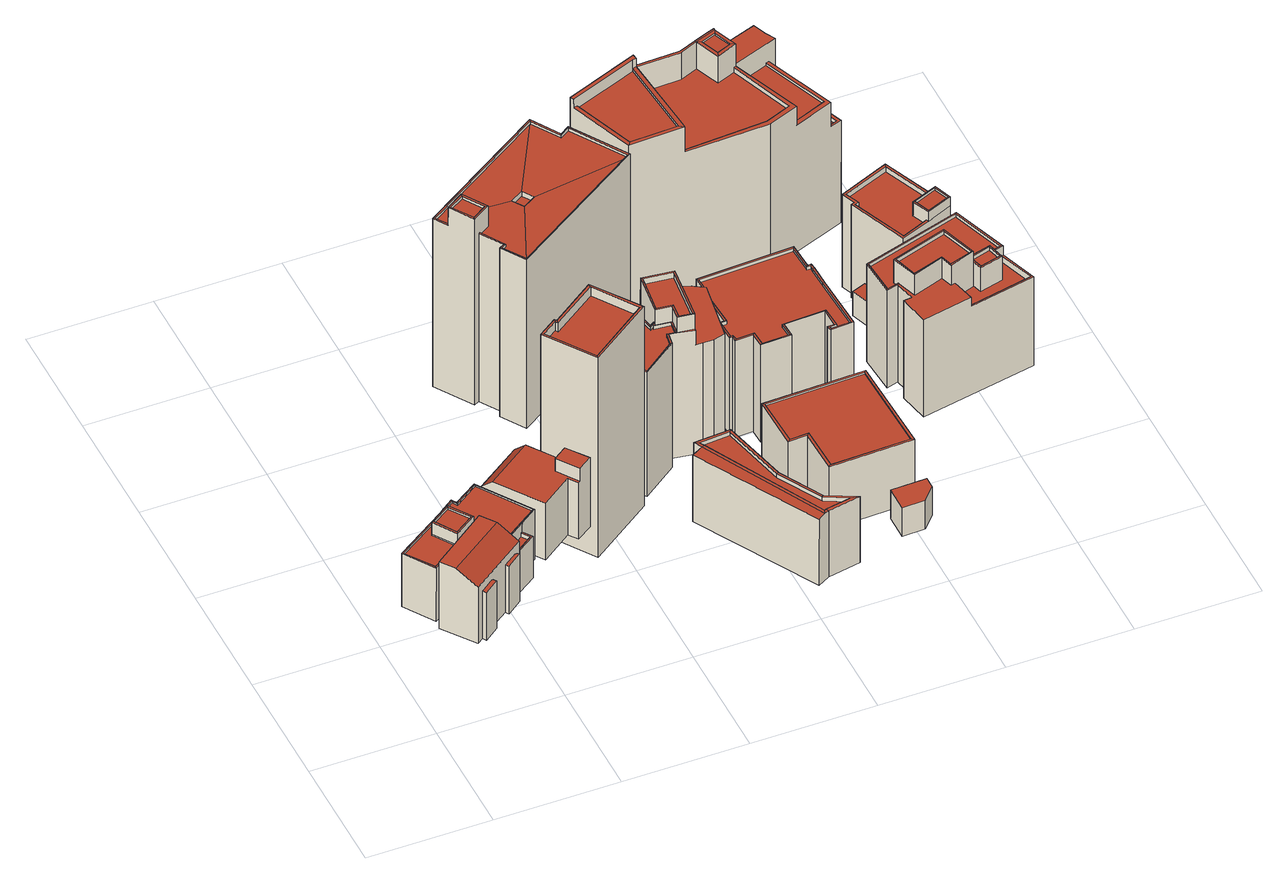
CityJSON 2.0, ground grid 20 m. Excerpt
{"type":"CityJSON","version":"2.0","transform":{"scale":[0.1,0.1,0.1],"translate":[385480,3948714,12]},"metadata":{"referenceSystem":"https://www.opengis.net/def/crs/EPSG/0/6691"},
"CityObjects":{
"building1":{"type":"Building","attributes":{"class":3001,"usage":411,"measuredHeight":9.7,"storeysAboveGround":4,"storeysBelowGround":0,"prefecture":13,"city":13103,"footprintArea":58.63,"fireproofType":1001,"coverageRatio":60,"floorAreaRatio":400,"surveyYear":2021,"urbanPlanType":21,"areaClassificationType":22,"landUseType":211,"districts":"6","detailedUsage":"1310"},"geometry":[{"type":"Solid","lod":"2","boundaries":[[[[0,1,2,3]],[[4,5,6,7]],[[8,9,10,11]],[[12,13,14,15]],[[16,17,5,4]],[[18,19,20,21,22,23]],[[24,25,17,16]],[[7,6,25,24]],[[9,8,13,12]],[[14,26,27,15]],[[28,29,30,31]],[[13,21,20,14]],[[14,20,19,26]],[[25,28,31,17]],[[4,7,32,11,10]],[[2,1,9,12]],[[6,29,28,25]],[[8,22,21,13]],[[11,23,22,8]],[[17,31,30,5]],[[5,30,29,6]],[[32,18,23,11]],[[0,16,4,10,9,1]],[[16,0,3,15,27,24]],[[3,2,12,15]],[[32,7,24,27,26,19,18]]]],"semantics":{"surfaces":[{"type":"GroundSurface"},{"type":"RoofSurface"},{"type":"WallSurface"}],"values":[[0,1,1,1,1,1,1,1,1,1,1,2,2,2,2,2,2,2,2,2,2,2,2,2,2,2]]}}]},
"building2":{"type":"Building","attributes":{"class":3001,"usage":412,"measuredHeight":11.7,"storeysAboveGround":5,"storeysBelowGround":0,"prefecture":13,"city":13103,"footprintArea":77.72,"fireproofType":1001,"coverageRatio":60,"floorAreaRatio":400,"surveyYear":2021,"urbanPlanType":21,"areaClassificationType":22,"landUseType":211,"districts":"6","detailedUsage":"1320"},"geometry":[{"type":"Solid","lod":"2","boundaries":[[[[33,34,35,36,37,38,39,40,41,42,43,44]],[[45,46,47,48]],[[49,50,51,52]],[[53,54,55,56]],[[57,58,52,51]],[[49,37,36,53,56,33,44,45,48,41,40,50]],[[43,42,47,46]],[[44,43,46,45]],[[49,52,58,38,37]],[[35,34,55,54]],[[50,40,39,57,51]],[[42,41,48,47]],[[34,33,56,55]],[[58,57,39,38]],[[36,35,54,53]]]],"semantics":{"surfaces":[{"type":"GroundSurface"},{"type":"RoofSurface"},{"type":"WallSurface"}],"values":[[0,1,1,1,1,2,2,2,2,2,2,2,2,2,2]]}}]},
"building3":{"type":"Building","attributes":{"class":3001,"usage":411,"measuredHeight":9.6,"storeysAboveGround":3,"storeysBelowGround":0,"prefecture":13,"city":13103,"footprintArea":85.51,"fireproofType":1001,"coverageRatio":60,"floorAreaRatio":400,"surveyYear":2021,"urbanPlanType":21,"areaClassificationType":22,"landUseType":211,"districts":"6","detailedUsage":"1310","floodRisk_description":10,"floodRisk_rank":1,"floodRisk_depth":0.01,"floodRisk_adminType":2,"floodRisk_scale":2},"geometry":[{"type":"Solid","lod":"2","boundaries":[[[[59,60,61,62,63,64,65,66,67,68]],[[69,70,71,72,73,74,75,76]],[[77,78,79,80]],[[81,82,83,84]],[[85,86,87,88,89,90,91,92]],[[84,83,93,94]],[[95,80,79,96]],[[94,93,97,98]],[[95,96,82,81]],[[99,98,97,100]],[[99,100,78,77]],[[101,102,103,104]],[[82,87,86,83]],[[100,91,90,78]],[[78,90,89,79]],[[67,66,76,75]],[[74,104,103,71,70,95,81,75]],[[73,101,104,74]],[[62,61,99,77]],[[93,85,92,97]],[[59,68,84,94]],[[72,102,101,73]],[[80,95,70,64,63]],[[97,92,91,100]],[[96,88,87,82]],[[66,65,69,76]],[[63,62,77,80]],[[61,60,98,99]],[[79,89,88,96]],[[71,103,102,72]],[[60,59,94,98]],[[84,68,67,75,81]],[[65,64,70,69]],[[83,86,85,93]]]],"semantics":{"surfaces":[{"type":"GroundSurface"},{"type":"RoofSurface"},{"type":"WallSurface"}],"values":[[0,1,1,1,1,1,1,1,1,1,1,1,2,2,2,2,2,2,2,2,2,2,2,2,2,2,2,2,2,2,2,2,2,2]]}}]},
"building4":{"type":"Building","attributes":{"class":3002,"usage":401,"measuredHeight":10.3,"storeysAboveGround":3,"storeysBelowGround":1,"prefecture":13,"city":13103,"footprintArea":78.2,"fireproofType":1001,"coverageRatio":60,"floorAreaRatio":400,"surveyYear":2021,"urbanPlanType":21,"areaClassificationType":22,"landUseType":212,"districts":"6","detailedUsage":"1210","floodRisk_description":10,"floodRisk_rank":1,"floodRisk_depth":0.02,"floodRisk_adminType":2,"floodRisk_scale":2},"geometry":[{"type":"Solid","lod":"2","boundaries":[[[[105,106,107,108,109,110]],[[111,112,113,114,115,116,117,118]],[[119,120,117,116]],[[121,122,123,124]],[[109,108,111,118]],[[117,120,110,109,118]],[[119,116,115,122,121,106,105]],[[106,121,124,113,112,107]],[[113,124,123,114]],[[114,123,122,115]],[[108,107,112,111]],[[105,110,120,119]]]],"semantics":{"surfaces":[{"type":"GroundSurface"},{"type":"RoofSurface"},{"type":"WallSurface"}],"values":[[0,1,1,1,2,2,2,2,2,2,2,2]]}}]},
"building5":{"type":"Building","attributes":{"class":3002,"usage":412,"measuredHeight":36.7,"storeysAboveGround":10,"storeysBelowGround":1,"prefecture":13,"city":13103,"footprintArea":83.55,"fireproofType":1001,"coverageRatio":60,"floorAreaRatio":400,"surveyYear":2021,"urbanPlanType":21,"areaClassificationType":22,"landUseType":211,"districts":"6","detailedUsage":"1320","floodRisk_description":10,"floodRisk_rank":2,"floodRisk_depth":1.07,"floodRisk_adminType":2,"floodRisk_scale":2},"geometry":[{"type":"Solid","lod":"2","boundaries":[[[[125,126,127,128,129,130]],[[131,132,133,134,135,136]],[[137,138,139,140]],[[141,142,143,144]],[[144,143,138,137]],[[145,146,142,141]],[[147,148,146,145]],[[147,140,139,148]],[[142,135,134,143]],[[125,130,141,144]],[[130,129,145,141]],[[143,134,133,138]],[[128,127,140,147]],[[138,133,132,139]],[[139,132,131,148]],[[148,131,136,146]],[[129,128,147,145]],[[127,126,137,140]],[[146,136,135,142]],[[126,125,144,137]]]],"semantics":{"surfaces":[{"type":"GroundSurface"},{"type":"RoofSurface"},{"type":"WallSurface"}],"values":[[0,1,1,1,1,1,1,1,2,2,2,2,2,2,2,2,2,2,2,2]]}}]},
"building6":{"type":"Building","attributes":{"class":3002,"usage":412,"measuredHeight":23.4,"storeysAboveGround":6,"storeysBelowGround":0,"prefecture":13,"city":13103,"footprintArea":171.54,"fireproofType":1001,"coverageRatio":60,"floorAreaRatio":400,"surveyYear":2021,"urbanPlanType":21,"areaClassificationType":22,"landUseType":211,"districts":"6","detailedUsage":"1320","floodRisk_description":10,"floodRisk_rank":1,"floodRisk_depth":0.02,"floodRisk_adminType":2,"floodRisk_scale":2},"geometry":[{"type":"Solid","lod":"2","boundaries":[[[[149,150,151,152,153,154,155,156,157,158,159,160,161,162,163,164,165,166,167,168,169,170,171,172,173,174,175,176,177]],[[178,179,180,181]],[[182,183,184,185]],[[186,187,188,189]],[[190,191,192,193,194,195]],[[196,197,198,199]],[[200,201,202,203]],[[204,205,206,207]],[[208,209,210,211]],[[212,213,205,204]],[[214,215,196,216]],[[217,218,219,220,221,222,223,224]],[[225,207,206,226]],[[227,228,229,230]],[[231,232,233,234]],[[185,184,235,236]],[[237,238,239,240]],[[241,242,239,238]],[[216,196,199]],[[243,181,180,244]],[[227,245,246,228]],[[230,229,242,241]],[[189,188,210,209]],[[247,248,249,250,251,252,253,254,255,256,257,258,259]],[[260,261,183,182]],[[234,233,187,186]],[[178,225,226,179]],[[260,216,199,261]],[[262,263,264,265,266,267,268,269,270,271,272,273,274,275,276,277,278,279,280]],[[208,211,232,231]],[[243,244,198,197]],[[212,237,240,213]],[[236,235,246,245]],[[174,173,207,225]],[[229,228,265,264]],[[227,166,165,201,200,245]],[[259,214,216,260,161,160,247]],[[160,159,248,247]],[[156,155,252,251]],[[167,166,227,230]],[[187,233,191,190]],[[189,209,196,215]],[[163,185,236,203,202,164]],[[165,164,202,201]],[[221,177,176,181,243,231,234]],[[246,235,267,266]],[[188,187,190,195]],[[193,192,232,211]],[[261,270,269,183]],[[175,174,225,178]],[[180,179,275,274]],[[270,261,199,271]],[[158,157,250,249]],[[149,177,221,220]],[[240,239,262,280]],[[170,169,238,237]],[[254,224,223,255]],[[194,193,211,210]],[[169,168,241,238]],[[150,149,220,219]],[[162,161,260,182]],[[176,175,178,181]],[[206,277,276,226]],[[215,258,257,186,189]],[[159,158,249,248]],[[168,167,230,241]],[[205,278,277,206]],[[171,170,237,212]],[[186,257,256,222,221,234]],[[157,156,251,250]],[[209,208,197,196]],[[255,223,222,256]],[[267,235,184,268]],[[236,245,200,203]],[[155,154,253,252]],[[213,240,280,279]],[[173,172,204,207]],[[226,276,275,179]],[[269,268,184,183]],[[239,242,263,262]],[[195,194,210,188]],[[151,150,219,218]],[[163,162,182,185]],[[152,151,218,217]],[[205,213,279,278]],[[198,272,271,199]],[[244,273,272,198]],[[263,242,229,264]],[[274,273,244,180]],[[154,153,254,253]],[[217,224,254,153,152]],[[246,266,265,228]],[[172,171,212,204]],[[192,191,233,232]],[[258,215,214,259]],[[208,231,243,197]]]],"semantics":{"surfaces":[{"type":"GroundSurface"},{"type":"RoofSurface"},{"type":"WallSurface"}],"values":[[0,1,1,1,1,1,1,1,1,1,1,1,1,1,1,1,1,1,1,1,1,1,1,1,1,1,1,1,1,1,1,1,1,2,2,2,2,2,2,2,2,2,2,2,2,2,2,2,2,2,2,2,2,2,2,2,2,2,2,2,2,2,2,2,2,2,2,2,2,2,2,2,2,2,2,2,2,2,2,2,2,2,2,2,2,2,2,2,2,2,2,2,2,2,2,2]]}}]},
"building7":{"type":"Building","attributes":{"class":3002,"usage":422,"measuredHeight":32.2,"storeysAboveGround":7,"storeysBelowGround":0,"prefecture":13,"city":13103,"footprintArea":421.31,"fireproofType":1001,"coverageRatio":60,"floorAreaRatio":400,"surveyYear":2021,"urbanPlanType":21,"areaClassificationType":22,"landUseType":214,"districts":"6","detailedUsage":"1123","floodRisk_description":10,"floodRisk_rank":1,"floodRisk_depth":0.01,"floodRisk_adminType":2,"floodRisk_scale":2},"geometry":[{"type":"Solid","lod":"2","boundaries":[[[[281,282,283,284,285,286,287,288,289,290]],[[291,292,293,294]],[[295,296,297,298]],[[299,300,301,302]],[[297,303,304,298]],[[305,306,300,299]],[[307,308,306,305]],[[309,310,292,291]],[[302,301,304,303]],[[311,312,313,314,315,316]],[[317,318,319,320,321,313,312]],[[322,323,324,325]],[[326,315,314,327]],[[328,329,330,331]],[[307,332,333,308]],[[334,335,336,337]],[[294,293,338,339]],[[329,328,333,332]],[[339,338,310,309]],[[340,341,326,327,321,320,342,343]],[[290,294,339,330,329,281]],[[314,313,334,337]],[[333,312,311,308]],[[283,282,332,307]],[[308,311,316,306]],[[288,287,303,297]],[[286,285,299,302]],[[326,301,300,315]],[[289,288,297,296]],[[284,283,307,305]],[[331,330,339,309,320,319]],[[342,320,309,291]],[[343,295,298,340]],[[293,324,323,338]],[[338,323,322,310]],[[301,326,341,304]],[[304,341,340,298]],[[295,343,342,291,294,290,289,296]],[[287,286,302,303]],[[285,284,305,299]],[[327,314,337,336]],[[282,281,329,332]],[[315,300,306,316]],[[328,318,317,312,333]],[[331,319,318,328]],[[313,321,335,334]],[[292,325,324,293]],[[321,327,336,335]],[[310,322,325,292]]]],"semantics":{"surfaces":[{"type":"GroundSurface"},{"type":"RoofSurface"},{"type":"WallSurface"}],"values":[[0,1,1,1,1,1,1,1,1,1,1,1,1,1,1,1,1,1,1,1,2,2,2,2,2,2,2,2,2,2,2,2,2,2,2,2,2,2,2,2,2,2,2,2,2,2,2,2,2]]}}]},
"building8":{"type":"Building","attributes":{"class":3001,"usage":461,"measuredHeight":12.5,"storeysAboveGround":9999,"storeysBelowGround":9999,"prefecture":13,"city":13103,"footprintArea":-9999,"fireproofType":1011,"coverageRatio":60,"floorAreaRatio":400,"surveyYear":1,"urbanPlanType":21,"areaClassificationType":22,"landUseType":212,"districts":"6","detailedUsage":"0","floodRisk_description":10,"floodRisk_rank":2,"floodRisk_depth":0.7,"floodRisk_adminType":2,"floodRisk_scale":2},"geometry":[{"type":"Solid","lod":"2","boundaries":[[[[344,345,346,347,348,349,350,351,352]],[[353,354,355,356]],[[357,358,359,360,361,362,363,364]],[[365,366,367,368]],[[369,370,355,354]],[[371,368,367,372]],[[353,356,373,374]],[[365,374,373,366]],[[375,376,374,365]],[[369,377,378,370]],[[377,371,372,378]],[[367,359,358,372]],[[345,344,369,354]],[[366,360,359,367]],[[356,362,361,373]],[[352,351,371,377]],[[378,357,364,370]],[[348,347,376,375]],[[372,358,357,378]],[[373,361,360,366]],[[347,346,353,374,376]],[[370,364,363,355]],[[344,352,377,369]],[[350,349,365,368]],[[346,345,354,353]],[[351,350,368,371]],[[349,348,375,365]],[[355,363,362,356]]]],"semantics":{"surfaces":[{"type":"GroundSurface"},{"type":"RoofSurface"},{"type":"WallSurface"}],"values":[[0,1,1,1,1,1,1,1,1,1,1,2,2,2,2,2,2,2,2,2,2,2,2,2,2,2,2,2]]}}]},
"building9":{"type":"Building","attributes":{"class":9999,"usage":461,"measuredHeight":8.6,"storeysAboveGround":9999,"storeysBelowGround":9999,"prefecture":13,"city":13103,"footprintArea":-9999,"fireproofType":1011,"coverageRatio":60,"floorAreaRatio":400,"surveyYear":1,"urbanPlanType":21,"areaClassificationType":22,"landUseType":214,"districts":"6","detailedUsage":"0"},"geometry":[{"type":"Solid","lod":"2","boundaries":[[[[379,380,381,382]],[[383,384,385,386]],[[381,380,383,386]],[[379,382,385,384]],[[380,379,384,383]],[[382,381,386,385]]]],"semantics":{"surfaces":[{"type":"GroundSurface"},{"type":"RoofSurface"},{"type":"WallSurface"}],"values":[[0,1,2,2,2,2]]}}]},
"building10":{"type":"Building","attributes":{"class":3001,"usage":402,"measuredHeight":11.8,"storeysAboveGround":3,"storeysBelowGround":0,"prefecture":13,"city":13103,"footprintArea":245.51,"fireproofType":1002,"coverageRatio":60,"floorAreaRatio":400,"surveyYear":2021,"urbanPlanType":21,"areaClassificationType":22,"landUseType":212,"districts":"6","detailedUsage":"1221","floodRisk_description":10,"floodRisk_rank":1,"floodRisk_depth":0.01,"floodRisk_adminType":2,"floodRisk_scale":2},"geometry":[{"type":"Solid","lod":"2","boundaries":[[[[387,388,389,390,391,392]],[[393,394,395,396]],[[397,398,399,400,401,402]],[[403,404,405,406]],[[407,408,394,393]],[[409,410,404,403]],[[396,395,410,409]],[[407,406,405,408]],[[391,390,407,393]],[[392,391,393,396]],[[408,399,398,394]],[[404,401,400,405]],[[388,387,409,403]],[[394,398,397,395]],[[395,397,402,410]],[[410,402,401,404]],[[389,388,403,406]],[[405,400,399,408]],[[390,389,406,407]],[[387,392,396,409]]]],"semantics":{"surfaces":[{"type":"GroundSurface"},{"type":"RoofSurface"},{"type":"WallSurface"}],"values":[[0,1,1,1,1,1,1,1,2,2,2,2,2,2,2,2,2,2,2,2]]}}]},
"building11":{"type":"Building","attributes":{"class":9999,"usage":461,"measuredHeight":5.6,"storeysAboveGround":9999,"storeysBelowGround":9999,"prefecture":13,"city":13103,"footprintArea":-9999,"fireproofType":1011,"coverageRatio":60,"floorAreaRatio":400,"surveyYear":1,"urbanPlanType":21,"areaClassificationType":22,"landUseType":212,"districts":"6","detailedUsage":"0","floodRisk_description":10,"floodRisk_rank":1,"floodRisk_depth":0.05,"floodRisk_adminType":2,"floodRisk_scale":2},"geometry":[{"type":"Solid","lod":"2","boundaries":[[[[411,412,413,414,415]],[[416,417,418,419,420]],[[412,411,416,420]],[[415,414,418,417]],[[413,412,420,419]],[[414,413,419,418]],[[411,415,417,416]]]],"semantics":{"surfaces":[{"type":"GroundSurface"},{"type":"RoofSurface"},{"type":"WallSurface"}],"values":[[0,1,2,2,2,2,2]]}}]},
"building12":{"type":"Building","attributes":{"class":3002,"usage":412,"measuredHeight":18.1,"storeysAboveGround":4,"storeysBelowGround":0,"prefecture":13,"city":13103,"footprintArea":338.24,"fireproofType":1001,"coverageRatio":60,"floorAreaRatio":400,"surveyYear":2021,"urbanPlanType":21,"areaClassificationType":22,"landUseType":211,"districts":"6","detailedUsage":"1320","floodRisk_description":10,"floodRisk_rank":1,"floodRisk_depth":0.02,"floodRisk_adminType":2,"floodRisk_scale":2},"geometry":[{"type":"Solid","lod":"2","boundaries":[[[[421,422,423,424,425,426,427,428,429,430,431,432,433,434,435,436,437,438,439,440,441,442,443,444]],[[445,446,447,448]],[[449,450,451,452]],[[453,454,455,456]],[[457,458,459,460]],[[461,462,463,464]],[[465,466,467,468]],[[469,470,471,472]],[[449,452,473,474]],[[475,476,477,478]],[[474,473,479,480]],[[481,456,455,482]],[[483,484,485,486,487,488,489,490,491,492,493,494,495,496,497,498,499,500,501,502,503,504]],[[481,482,446,445]],[[505,506,458,457]],[[448,447,466,465]],[[475,464,463,476]],[[453,480,479,454]],[[507,460,459,508]],[[507,508,451,450]],[[509,510,462,461]],[[511,512,513,514]],[[511,468,467,512]],[[505,478,477,506]],[[514,513,510,509]],[[510,513,492,491]],[[482,455,499,498]],[[427,426,465,468]],[[428,427,468,511]],[[444,443,453,456]],[[504,503,452,451]],[[458,506,486,485]],[[443,442,480,453]],[[426,425,448,465]],[[442,441,474,480]],[[500,499,455,454]],[[494,493,512,467]],[[431,430,509,461]],[[483,504,451,508]],[[495,494,467,466]],[[454,479,501,500]],[[435,434,478,505]],[[484,483,508,459]],[[444,456,481,472,421]],[[436,435,505,457]],[[423,422,471,470]],[[477,476,488,487]],[[437,436,457,460]],[[487,486,506,477]],[[502,501,479,473]],[[466,447,496,495]],[[447,446,497,496]],[[503,502,473,452]],[[424,423,470,469]],[[422,421,472,471]],[[462,510,491,490]],[[440,439,450,449]],[[432,431,461,464]],[[429,428,511,514]],[[489,488,476,463]],[[438,437,460,507]],[[446,482,498,497]],[[472,481,445,469]],[[425,424,469,445,448]],[[463,462,490,489]],[[430,429,514,509]],[[493,492,513,512]],[[485,484,459,458]],[[441,440,449,474]],[[433,432,464,475]],[[439,438,507,450]],[[434,433,475,478]]]],"semantics":{"surfaces":[{"type":"GroundSurface"},{"type":"RoofSurface"},{"type":"WallSurface"}],"values":[[0,1,1,1,1,1,1,1,1,1,1,1,1,1,1,1,1,1,1,1,1,1,1,1,1,2,2,2,2,2,2,2,2,2,2,2,2,2,2,2,2,2,2,2,2,2,2,2,2,2,2,2,2,2,2,2,2,2,2,2,2,2,2,2,2,2,2,2,2,2,2,2]]}}]},
"building13":{"type":"Building","attributes":{"class":9999,"usage":402,"measuredHeight":28.1,"storeysAboveGround":4,"storeysBelowGround":0,"prefecture":13,"city":13103,"footprintArea":561.43,"fireproofType":1001,"coverageRatio":80,"floorAreaRatio":500,"surveyYear":2021,"urbanPlanType":21,"areaClassificationType":22,"landUseType":212,"districts":"10","detailedUsage":"1221","floodRisk_description":10,"floodRisk_rank":1,"floodRisk_depth":0.01,"floodRisk_adminType":2,"floodRisk_scale":2},"geometry":[{"type":"Solid","lod":"2","boundaries":[[[[515,516,517,518,519,520,521,522,523,524,525]],[[526,527,528,529,530,531]],[[532,533,534,535]],[[536,537,538,539]],[[540,541,542,543]],[[544,545,546,547,548,549]],[[550,551,552]],[[553,554,555,556,557,558,559,560,561,562,563,564]],[[565,566,567,568]],[[569,570,571,572,573]],[[574,575,566,565]],[[576,577,578,579,580,581,582,583]],[[584,585,586,587,588,589]],[[590,591,575,574]],[[552,592,550]],[[593,594,595,596]],[[597,598,599,600,601]],[[537,570,569,538]],[[602,603,604,605,565,606]],[[568,607,608,606,565]],[[564,563,554,553]],[[609,610,611,612,613,614]],[[568,567,591,590]],[[515,531,530,546,545,516]],[[580,556,555,581]],[[525,524,552,551]],[[517,516,545,544]],[[606,608,592,523,522,602]],[[583,518,517,544,549,584,589,576]],[[547,529,528,548]],[[566,533,532,567]],[[567,532,535,591]],[[548,528,527,585,584,549]],[[615,572,571,581]],[[603,602,522,521]],[[592,608,607,614,613,550]],[[562,561,605,604]],[[615,554,563,562,604,603,572]],[[538,596,595,539]],[[573,594,593,569]],[[591,535,534,575]],[[559,558,578,577,590,574]],[[554,615,581,555]],[[552,524,523,592]],[[578,558,557,579]],[[585,527,526,611,610,541,540,586]],[[574,565,560,559]],[[561,560,565,605]],[[526,531,612,611]],[[570,582,581,571]],[[520,598,597,603,521]],[[588,542,541,610,609,568,590,577,576,589]],[[537,519,518,583,582,570]],[[572,601,600,573]],[[539,595,594,573,600,599,536]],[[579,557,556,580]],[[569,593,596,538]],[[536,599,598,520,519,537]],[[614,607,568,609]],[[546,530,529,547]],[[586,540,543,587]],[[575,534,533,566]],[[531,515,525,551,550,613,612]],[[587,543,542,588]],[[572,603,597,601]]]],"semantics":{"surfaces":[{"type":"GroundSurface"},{"type":"RoofSurface"},{"type":"WallSurface"}],"values":[[0,1,1,1,1,1,1,1,1,1,1,1,1,1,1,1,1,1,1,1,1,1,1,2,2,2,2,2,2,2,2,2,2,2,2,2,2,2,2,2,2,2,2,2,2,2,2,2,2,2,2,2,2,2,2,2,2,2,2,2,2,2,2,2,2]]}}]},
"building14":{"type":"Building","attributes":{"class":3001,"usage":411,"measuredHeight":4,"storeysAboveGround":1,"storeysBelowGround":0,"prefecture":13,"city":13103,"footprintArea":15.96,"fireproofType":1003,"coverageRatio":80,"floorAreaRatio":500,"surveyYear":2021,"urbanPlanType":21,"areaClassificationType":22,"landUseType":211,"districts":"10","detailedUsage":"1310","floodRisk_description":10,"floodRisk_rank":1,"floodRisk_depth":0.02,"floodRisk_adminType":2,"floodRisk_scale":2},"geometry":[{"type":"Solid","lod":"2","boundaries":[[[[616,617,618,619]],[[620,621,622,623]],[[618,617,620,623]],[[617,616,621,620]],[[616,619,622,621]],[[619,618,623,622]]]],"semantics":{"surfaces":[{"type":"GroundSurface"},{"type":"RoofSurface"},{"type":"WallSurface"}],"values":[[0,1,2,2,2,2]]}}]},
"building15":{"type":"Building","attributes":{"class":3002,"usage":402,"measuredHeight":18.6,"storeysAboveGround":5,"storeysBelowGround":1,"prefecture":13,"city":13103,"footprintArea":274.02,"fireproofType":1002,"coverageRatio":80,"floorAreaRatio":500,"surveyYear":2021,"urbanPlanType":21,"areaClassificationType":22,"landUseType":212,"districts":"10","detailedUsage":"1221","floodRisk_description":10,"floodRisk_rank":1,"floodRisk_depth":0.01,"floodRisk_adminType":2,"floodRisk_scale":2},"geometry":[{"type":"Solid","lod":"2","boundaries":[[[[624,625,626,627,628,629,630,631]],[[632,633,634,635]],[[635,634,636,637]],[[638,639,640,641,642,643,644,645,646]],[[647,648,649,650,651,652]],[[653,654,655,656]],[[657,658,659,660]],[[661,662,663,664]],[[665,666,658,657]],[[667,668,669,670,671,672]],[[673,674,675,676]],[[656,655,677,678]],[[679,680,681,682,683,684,685,686,687,688]],[[653,676,675,654]],[[632,689,690,633]],[[691,690,689,681,680,692]],[[693,694,695,696,697,698,699,700,701,702]],[[703,699,698,704,693,702]],[[636,705,706,637]],[[660,659,707,708]],[[678,677,709,710]],[[708,707,666,665]],[[710,709,674,673]],[[676,653,688,687]],[[700,699,708,665]],[[673,693,704,706,705,639,638,710]],[[626,625,683,682]],[[691,644,643,690]],[[674,651,650,675]],[[628,627,681,689]],[[677,647,652,709]],[[630,635,637,668,667,631]],[[680,679,656,678,646,645,692]],[[671,695,694,686,685,672]],[[659,662,661,707]],[[690,643,642,633]],[[666,664,663,658]],[[624,631,667,672,685,684]],[[653,656,679,688]],[[660,708,699,703]],[[634,641,640,636]],[[669,697,696,670]],[[686,694,693,673,676,687]],[[707,661,664,666]],[[625,624,684,683]],[[701,700,665,657]],[[630,629,632,635]],[[669,668,637,706,704,698,697]],[[627,626,682,681]],[[633,642,641,634]],[[658,663,662,659]],[[702,701,657,660,703]],[[675,650,649,654]],[[655,648,647,677]],[[670,696,695,671]],[[678,710,638,646]],[[709,652,651,674]],[[692,645,644,691]],[[636,640,639,705]],[[654,649,648,655]],[[629,628,689,632]]]],"semantics":{"surfaces":[{"type":"GroundSurface"},{"type":"RoofSurface"},{"type":"WallSurface"}],"values":[[0,1,1,1,1,1,1,1,1,1,1,1,1,1,1,1,1,1,1,1,1,1,1,2,2,2,2,2,2,2,2,2,2,2,2,2,2,2,2,2,2,2,2,2,2,2,2,2,2,2,2,2,2,2,2,2,2,2,2,2,2]]}}]},
"building16":{"type":"Building","attributes":{"class":3001,"usage":401,"measuredHeight":17,"storeysAboveGround":5,"storeysBelowGround":0,"prefecture":13,"city":13103,"footprintArea":121.05,"fireproofType":1001,"coverageRatio":80,"floorAreaRatio":500,"surveyYear":2021,"urbanPlanType":21,"areaClassificationType":22,"landUseType":212,"districts":"10","detailedUsage":"1210","floodRisk_description":10,"floodRisk_rank":1,"floodRisk_depth":0.02,"floodRisk_adminType":2,"floodRisk_scale":2},"geometry":[{"type":"Solid","lod":"2","boundaries":[[[[711,712,713,714,715,716]],[[717,718,719,720]],[[721,722,723,724]],[[725,726,727,728,729,730,731,732]],[[733,734,722,721]],[[717,720,735,736]],[[724,723,737,738]],[[739,740,741,742]],[[734,733,743,738,737]],[[744,745,746,747,748,736,735,749,750,751]],[[718,732,731,733,721,719]],[[711,716,752,744,751]],[[730,729,746,745]],[[734,737,740,739]],[[713,749,735,714]],[[744,752,724,738]],[[715,714,735,720]],[[746,729,728,747]],[[742,722,734,739]],[[718,717,725,732]],[[712,711,751,750]],[[744,738,743,733,731,730,745]],[[722,742,741,723]],[[747,728,727,748]],[[736,726,725,717]],[[748,727,726,736]],[[716,715,720,719,752]],[[721,724,752,719]],[[723,741,740,737]],[[713,712,750,749]]]],"semantics":{"surfaces":[{"type":"GroundSurface"},{"type":"RoofSurface"},{"type":"WallSurface"}],"values":[[0,1,1,1,1,1,1,1,1,1,2,2,2,2,2,2,2,2,2,2,2,2,2,2,2,2,2,2,2,2]]}}]}
},
"vertices":[
[118,136,138],[34,79,138],[2,128,138],[86,184,138],[82,112,262],[83,116,262],[62,149,262],[58,149,262],[35,83,240],[34,79,240],[82,112,240],[81,114,240],[2,128,240],[5,127,240],[85,180,240],[86,184,240],[118,136,262],[114,137,262],[58,149,237],[91,172,237],[85,180,237],[5,127,237],[35,83,237],[81,114,237],[93,173,262],[92,169,262],[91,172,240],[93,173,240],[92,169,258],[62,149,258],[83,116,258],[114,137,258],[58,149,240],
[102,34,140],[106,28,140],[83,11,140],[79,17,140],[69,10,140],[31,62,140],[123,129,140],[162,76,140],[155,71,140],[159,67,140],[135,49,140],[131,54,140],[131,54,232],[135,49,232],[159,67,232],[155,71,232],[69,10,248],[162,76,248],[141,105,268],[48,39,268],[79,17,232],[83,11,232],[106,28,232],[102,34,232],[123,129,268],[31,62,268],
[93,195,135],[116,211,135],[121,203,135],[160,229,135],[217,145,135],[189,125,135],[199,110,135],[169,90,135],[159,104,135],[156,102,135],[199,110,215],[189,125,215],[186,124,215],[195,111,215],[170,93,215],[161,105,215],[159,104,215],[169,90,215],[160,229,232],[160,227,232],[215,145,232],[217,145,232],[159,104,232],[158,106,232],[156,105,232],[156,102,232],[96,194,229],[156,105,229],[158,106,229],[188,127,229],[215,145,229],[160,227,229],[121,200,229],[116,208,229],[96,194,232],[93,195,232],[189,125,232],[188,127,232],[116,208,232],[116,211,232],[121,203,232],[121,200,232],[170,93,208],[195,111,208],[186,124,208],[161,105,208],
[245,280,133],[318,178,133],[293,161,133],[282,176,133],[232,140,133],[170,227,133],[282,176,242],[293,161,242],[296,163,242],[272,197,242],[293,212,242],[256,265,242],[181,212,242],[232,140,242],[245,280,225],[170,227,225],[318,178,267],[293,212,267],[272,197,267],[296,163,267],
[330,177,71],[275,256,71],[306,277,71],[309,274,71],[381,325,71],[434,250,71],[308,268,439],[305,272,439],[280,255,439],[331,182,439],[428,251,439],[381,319,439],[275,256,456],[280,255,456],[305,272,456],[306,277,456],[434,250,456],[428,251,456],[331,182,456],[330,177,456],[381,325,456],[381,319,456],[309,274,456],[308,268,456],
[500,411,85],[501,416,85],[513,420,85],[529,418,85],[548,428,85],[549,432,85],[566,429,85],[584,422,85],[602,411,85],[586,310,85],[567,305,85],[550,305,85],[500,313,85],[497,294,85],[440,252,85],[359,364,85],[407,399,85],[456,331,85],[461,335,85],[455,358,85],[456,365,85],[460,369,85],[466,371,85],[472,371,85],[477,368,85],[480,363,85],[484,341,85],[491,346,85],[499,410,85],[484,341,325],[483,337,325],[489,342,325],[491,346,325],[497,294,325],[495,295,325],[441,255,325],[440,252,325],[550,404,354],[547,402,354],[537,311,354],[539,309,354],[547,402,343],[501,407,343],[493,342,343],[519,339,343],[516,314,343],[537,311,343],[513,312,325],[516,336,325],[514,335,325],[511,313,325],[440,354,316],[407,399,242],[359,364,242],[392,319,316],[472,371,325],[471,369,325],[475,367,325],[477,368,325],[516,336,354],[513,312,354],[516,314,354],[519,339,354],[466,371,325],[466,369,325],[539,306,325],[539,309,325],[513,311,325],[529,418,325],[513,420,325],[501,416,325],[500,411,325],[499,410,325],[546,404,325],[547,417,325],[548,428,325],[480,363,325],[478,362,325],[456,331,325],[456,328,325],[464,334,325],[461,335,325],[491,339,354],[493,342,354],[501,407,354],[499,410,354],[395,318,325],[392,319,325],[460,369,325],[456,365,325],[458,364,325],[461,367,325],[455,358,325],[457,358,325],[491,339,325],[488,338,325],[440,354,325],[439,351,325],[550,305,297],[567,305,297],[586,310,297],[602,411,297],[584,422,297],[566,429,297],[549,432,297],[548,428,297],[547,417,297],[546,404,297],[550,404,297],[539,309,297],[539,306,297],[500,313,325],[498,315,325],[458,364,319],[457,358,319],[464,334,319],[456,328,319],[439,351,319],[395,318,319],[441,255,319],[495,295,319],[498,315,319],[511,313,319],[514,335,319],[488,338,319],[489,342,319],[483,337,319],[478,362,319],[475,367,319],[471,369,319],[466,369,319],[461,367,319],
[277,641,33],[488,777,33],[517,731,33],[532,741,33],[590,652,33],[364,506,33],[339,545,33],[347,550,33],[324,586,33],[316,581,33],[345,599,392],[340,600,392],[317,585,392],[316,581,392],[326,587,358],[324,586,358],[347,550,358],[350,549,358],[590,652,358],[586,652,358],[365,509,358],[364,506,358],[339,545,358],[342,544,358],[532,741,358],[531,738,358],[517,731,358],[516,728,358],[320,638,392],[319,633,392],[516,728,353],[487,773,353],[418,647,353],[430,629,353],[586,652,353],[531,738,353],[360,691,353],[280,640,353],[293,621,353],[320,638,353],[397,634,353],[319,633,387],[295,618,387],[317,585,387],[340,600,387],[365,509,353],[409,616,353],[280,640,358],[277,641,358],[291,619,358],[293,621,358],[488,777,358],[487,773,358],[418,647,344],[397,634,344],[409,616,344],[430,629,344],[295,618,392],[291,619,392],[350,549,353],[342,544,353],[345,599,353],[326,587,353],
[652,110,0],[699,87,0],[646,77,0],[626,66,0],[516,263,0],[535,274,0],[528,287,0],[587,291,0],[613,180,0],[646,77,128],[699,87,128],[685,89,128],[644,82,128],[609,178,121],[584,287,121],[535,283,121],[539,276,121],[641,80,121],[644,82,121],[685,89,121],[649,107,121],[535,274,128],[539,276,128],[535,283,128],[528,287,128],[652,110,128],[649,107,128],[587,291,128],[584,287,128],[641,80,128],[639,74,128],[516,263,128],[626,66,128],[613,180,128],[609,178,128],
[520,806,43],[543,765,43],[519,752,43],[496,792,43],[543,765,131],[520,806,131],[496,792,131],[519,752,131],
[803,303,32],[808,141,32],[673,137,32],[671,210,32],[641,209,32],[639,298,32],[641,209,153],[645,213,153],[642,295,153],[639,298,153],[642,295,150],[645,213,150],[675,214,150],[677,140,150],[804,144,150],[800,299,150],[808,141,153],[804,144,153],[677,140,153],[673,137,153],[671,210,153],[675,214,153],[803,303,153],[800,299,153],
[824,134,22],[824,114,22],[803,92,22],[767,91,22],[767,133,22],[824,134,77],[767,133,77],[767,91,77],[803,92,77],[824,114,77],
[794,463,33],[804,463,33],[805,430,33],[795,430,33],[799,336,33],[762,334,33],[761,343,33],[772,343,33],[771,374,33],[706,371,33],[707,347,33],[658,345,33],[657,369,33],[628,368,33],[628,377,33],[624,377,33],[622,413,33],[631,413,33],[629,475,33],[632,475,33],[630,510,33],[785,517,33],[787,472,33],[793,473,33],[795,430,220],[792,430,220],[796,338,220],[799,336,220],[632,475,220],[629,475,220],[631,472,220],[634,473,220],[787,472,220],[785,470,220],[791,470,220],[793,473,220],[624,377,220],[626,380,220],[625,411,220],[622,413,220],[707,347,220],[705,349,220],[661,347,220],[658,345,220],[762,334,220],[764,337,220],[764,340,220],[761,343,220],[795,430,61],[805,430,61],[804,463,61],[794,463,61],[633,507,220],[630,510,220],[657,369,220],[660,372,220],[631,371,220],[628,368,220],[783,514,220],[785,517,220],[794,463,220],[791,463,220],[634,411,214],[625,411,214],[626,380,214],[630,380,214],[631,371,214],[660,372,214],[661,347,214],[705,349,214],[704,373,214],[773,376,214],[775,341,214],[764,340,214],[764,337,214],[796,338,214],[792,430,214],[791,463,214],[791,470,214],[785,470,214],[783,514,214],[633,507,214],[634,473,214],[631,472,214],[628,377,220],[630,380,220],[631,413,220],[634,411,220],[706,371,220],[704,373,220],[772,343,220],[775,341,220],[773,376,220],[771,374,220],
[896,870,16],[907,874,16],[958,741,16],[826,691,16],[601,683,16],[558,793,16],[677,839,16],[751,841,16],[802,861,16],[797,873,16],[882,906,16],[905,854,205],[893,849,205],[937,737,205],[952,743,205],[902,872,205],[896,870,205],[811,855,337],[787,846,337],[799,816,337],[823,826,337],[561,787,345],[601,683,345],[605,689,345],[567,790,345],[888,848,256],[829,826,256],[872,716,256],[931,739,256],[958,741,213],[907,874,213],[902,872,213],[952,743,213],[937,737,213],[939,734,213],[888,891,283],[882,906,255],[797,873,255],[695,768,288],[683,768,288],[690,690,288],[824,698,288],[866,715,288],[826,821,288],[796,809,288],[780,849,288],[751,837,288],[678,835,288],[678,827,288],[694,828,288],[780,849,340],[787,846,340],[811,855,340],[814,862,340],[683,692,345],[690,686,345],[690,690,345],[678,831,345],[672,830,345],[796,809,340],[799,816,340],[875,709,297],[830,823,297],[826,821,297],[866,715,297],[824,698,297],[690,690,297],[690,686,297],[826,691,297],[939,734,261],[893,849,261],[888,848,261],[931,739,261],[872,716,261],[875,709,261],[830,823,340],[823,826,340],[802,861,283],[683,692,339],[672,830,339],[567,790,339],[605,689,339],[677,839,361],[558,793,361],[561,787,361],[672,830,361],[678,831,361],[751,841,340],[677,839,340],[678,835,340],[751,837,340],[779,852,340],[814,865,340],[802,861,340],[814,862,297],[829,826,297],[905,854,297],[896,870,297],[888,891,297],[814,865,297],[682,777,297],
[892,550,20],[915,559,20],[937,499,20],[913,491,20],[915,559,66],[892,550,66],[913,491,66],[937,499,66],
[905,328,4],[895,377,4],[908,378,4],[901,411,4],[882,406,4],[878,469,4],[1039,518,4],[1093,365,4],[878,469,192],[880,467,192],[1037,515,192],[1039,518,192],[1068,427,192],[1072,425,192],[991,453,186],[1005,410,186],[1068,427,186],[1037,515,186],[880,467,186],[884,409,186],[900,413,186],[903,414,186],[900,423,186],[903,422,224],[915,384,224],[965,400,224],[971,382,224],[1009,394,224],[990,450,224],[964,398,231],[965,400,231],[915,384,231],[914,381,231],[1016,379,209],[1018,382,209],[1012,404,209],[1008,406,209],[1045,414,203],[1012,404,203],[1018,382,203],[1051,391,203],[1054,389,209],[1051,391,209],[1093,365,175],[1072,425,175],[1069,424,175],[1089,367,175],[985,346,175],[986,344,175],[1011,393,231],[1009,394,231],[971,382,231],[970,379,231],[903,422,231],[900,423,231],[914,381,192],[904,412,192],[901,411,192],[908,378,192],[895,377,192],[905,328,192],[986,344,192],[977,382,192],[970,379,192],[964,398,192],[882,406,192],[884,409,192],[900,413,192],[903,414,192],[1011,393,163],[977,382,163],[985,346,163],[1089,367,163],[1069,424,163],[1046,419,163],[1047,417,163],[1054,389,163],[1016,379,163],[1012,393,163],[1008,406,163],[1006,408,163],[1005,410,192],[1006,408,192],[1045,414,209],[1047,417,209],[990,450,231],[991,453,231],
[949,500,10],[910,596,10],[916,599,10],[907,621,10],[989,655,10],[1038,536,10],[987,649,189],[1023,563,189],[1027,565,189],[989,655,189],[1027,565,207],[1025,562,207],[1035,537,207],[1038,536,207],[987,649,180],[912,619,180],[922,596,180],[915,594,180],[952,505,180],[995,523,180],[985,548,180],[1023,563,180],[985,548,207],[988,547,207],[907,621,189],[912,619,189],[998,522,207],[997,519,207],[988,547,203],[998,522,203],[1035,537,203],[1025,562,203],[996,522,207],[997,519,189],[995,523,189],[952,505,189],[915,594,189],[922,596,189],[916,599,189],[910,596,189],[949,500,189],[1038,536,189]
]}
